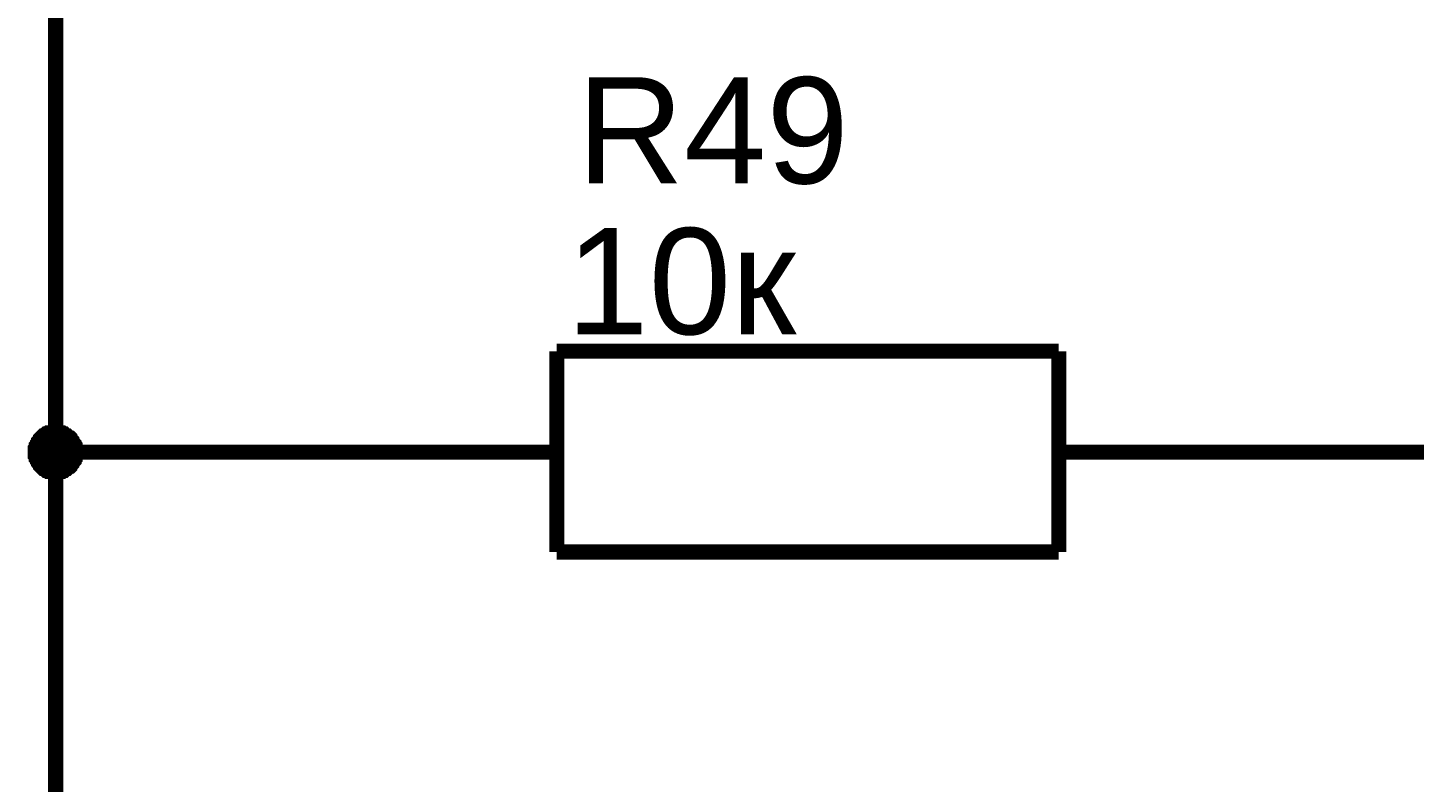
# Model space of a CAD drawing. Header units: millimetres. Extents: x 0 to 594, y 0 to 420.
# Drawn here: x 494.72 to 522.37, y 278.31 to 293.35 of the extents above; entities that cross this region are included whole.
import ezdxf

# ---------------------------------------------------------------- set-up
doc = ezdxf.new("R2010")
doc.units = ezdxf.units.MM
doc.layers.add('Sheet', color=255, linetype='Continuous')
doc.styles.get("Standard").update_dxf_attribs({"font": 'arial.ttf'})

msp = doc.modelspace()

# ---------------------------------------------------------------- linework, layer by layer
at = {"layer": 'Sheet', "color": 0}
for points, const_width in [([(495.282, 284.89), (495.282, 299.432)], 0.3), ([(515.284, 286.901), (505.273, 286.901)], 0.3), ([(505.273, 282.9), (505.273, 286.901)], 0.3), ([(515.284, 286.901), (515.284, 282.9)], 0.3), ([(494.774, 284.89), (494.774, 284.911), (494.774, 284.932), (494.774, 284.974), (494.774, 284.995), (494.795, 285.017), (494.795, 285.038), (494.795, 285.059), (494.817, 285.08), (494.817, 285.101), (494.838, 285.122), (494.838, 285.144), (494.859, 285.165), (494.88, 285.186), (494.88, 285.207), (494.901, 285.228), (494.922, 285.249), (494.944, 285.271), (494.944, 285.271), (494.965, 285.292), (494.986, 285.313), (495.007, 285.313), (495.028, 285.334), (495.049, 285.355), (495.071, 285.355), (495.092, 285.376), (495.134, 285.376), (495.155, 285.376), (495.176, 285.398), (495.198, 285.398), (495.219, 285.398), (495.261, 285.398), (495.282, 285.398)], 0.0991), ([(494.774, 284.89), (494.774, 284.911), (494.774, 284.932), (494.774, 284.974), (494.774, 284.995), (494.795, 285.017), (494.795, 285.038), (494.795, 285.059), (494.817, 285.08), (494.817, 285.101), (494.838, 285.122), (494.838, 285.144), (494.859, 285.165), (494.88, 285.186), (494.88, 285.207), (494.901, 285.228), (494.922, 285.249), (494.944, 285.271), (494.944, 285.271), (494.965, 285.292), (494.986, 285.313), (495.007, 285.313), (495.028, 285.334), (495.049, 285.355), (495.071, 285.355), (495.092, 285.376), (495.134, 285.376), (495.155, 285.376), (495.176, 285.398), (495.198, 285.398), (495.219, 285.398), (495.261, 285.398), (495.282, 285.398)], 0.0991), ([(494.774, 284.89), (494.774, 284.911), (494.774, 284.932), (494.774, 284.974), (494.774, 284.995), (494.795, 285.017), (494.795, 285.038), (494.795, 285.059), (494.817, 285.08), (494.817, 285.101), (494.838, 285.122), (494.838, 285.144), (494.859, 285.165), (494.88, 285.186), (494.88, 285.207), (494.901, 285.228), (494.922, 285.249), (494.944, 285.271), (494.944, 285.271), (494.965, 285.292), (494.986, 285.313), (495.007, 285.313), (495.028, 285.334), (495.049, 285.355), (495.071, 285.355), (495.092, 285.376), (495.134, 285.376), (495.155, 285.376), (495.176, 285.398), (495.198, 285.398), (495.219, 285.398), (495.261, 285.398), (495.282, 285.398)], 0.0991), ([(494.774, 284.89), (494.774, 284.911), (494.774, 284.932), (494.774, 284.974), (494.774, 284.995), (494.795, 285.017), (494.795, 285.038), (494.795, 285.059), (494.817, 285.08), (494.817, 285.101), (494.838, 285.122), (494.838, 285.144), (494.859, 285.165), (494.88, 285.186), (494.88, 285.207), (494.901, 285.228), (494.922, 285.249), (494.944, 285.271), (494.944, 285.271), (494.965, 285.292), (494.986, 285.313), (495.007, 285.313), (495.028, 285.334), (495.049, 285.355), (495.071, 285.355), (495.092, 285.376), (495.134, 285.376), (495.155, 285.376), (495.176, 285.398), (495.198, 285.398), (495.219, 285.398), (495.261, 285.398), (495.282, 285.398)], 0.0991), ([(494.774, 284.89), (494.774, 284.911), (494.774, 284.932), (494.774, 284.974), (494.774, 284.995), (494.795, 285.017), (494.795, 285.038), (494.795, 285.059), (494.817, 285.08), (494.817, 285.101), (494.838, 285.122), (494.838, 285.144), (494.859, 285.165), (494.88, 285.186), (494.88, 285.207), (494.901, 285.228), (494.922, 285.249), (494.944, 285.271), (494.944, 285.271), (494.965, 285.292), (494.986, 285.313), (495.007, 285.313), (495.028, 285.334), (495.049, 285.355), (495.071, 285.355), (495.092, 285.376), (495.134, 285.376), (495.155, 285.376), (495.176, 285.398), (495.198, 285.398), (495.219, 285.398), (495.261, 285.398), (495.282, 285.398)], 0.0991), ([(494.774, 284.89), (494.774, 284.911), (494.774, 284.932), (494.774, 284.974), (494.774, 284.995), (494.795, 285.017), (494.795, 285.038), (494.795, 285.059), (494.817, 285.08), (494.817, 285.101), (494.838, 285.122), (494.838, 285.144), (494.859, 285.165), (494.88, 285.186), (494.88, 285.207), (494.901, 285.228), (494.922, 285.249), (494.944, 285.271), (494.944, 285.271), (494.965, 285.292), (494.986, 285.313), (495.007, 285.313), (495.028, 285.334), (495.049, 285.355), (495.071, 285.355), (495.092, 285.376), (495.134, 285.376), (495.155, 285.376), (495.176, 285.398), (495.198, 285.398), (495.219, 285.398), (495.261, 285.398), (495.282, 285.398)], 0.0991), ([(494.774, 284.89), (494.774, 284.911), (494.774, 284.932), (494.774, 284.974), (494.774, 284.995), (494.795, 285.017), (494.795, 285.038), (494.795, 285.059), (494.817, 285.08), (494.817, 285.101), (494.838, 285.122), (494.838, 285.144), (494.859, 285.165), (494.88, 285.186), (494.88, 285.207), (494.901, 285.228), (494.922, 285.249), (494.944, 285.271), (494.944, 285.271), (494.965, 285.292), (494.986, 285.313), (495.007, 285.313), (495.028, 285.334), (495.049, 285.355), (495.071, 285.355), (495.092, 285.376), (495.134, 285.376), (495.155, 285.376), (495.176, 285.398), (495.198, 285.398), (495.219, 285.398), (495.261, 285.398), (495.282, 285.398)], 0.0991), ([(494.774, 284.89), (494.774, 284.911), (494.774, 284.932), (494.774, 284.974), (494.774, 284.995), (494.795, 285.017), (494.795, 285.038), (494.795, 285.059), (494.817, 285.08), (494.817, 285.101), (494.838, 285.122), (494.838, 285.144), (494.859, 285.165), (494.88, 285.186), (494.88, 285.207), (494.901, 285.228), (494.922, 285.249), (494.944, 285.271), (494.944, 285.271), (494.965, 285.292), (494.986, 285.313), (495.007, 285.313), (495.028, 285.334), (495.049, 285.355), (495.071, 285.355), (495.092, 285.376), (495.134, 285.376), (495.155, 285.376), (495.176, 285.398), (495.198, 285.398), (495.219, 285.398), (495.261, 285.398), (495.282, 285.398)], 0.0991), ([(494.774, 284.89), (494.774, 284.911), (494.774, 284.932), (494.774, 284.974), (494.774, 284.995), (494.795, 285.017), (494.795, 285.038), (494.795, 285.059), (494.817, 285.08), (494.817, 285.101), (494.838, 285.122), (494.838, 285.144), (494.859, 285.165), (494.88, 285.186), (494.88, 285.207), (494.901, 285.228), (494.922, 285.249), (494.944, 285.271), (494.944, 285.271), (494.965, 285.292), (494.986, 285.313), (495.007, 285.313), (495.028, 285.334), (495.049, 285.355), (495.071, 285.355), (495.092, 285.376), (495.134, 285.376), (495.155, 285.376), (495.176, 285.398), (495.198, 285.398), (495.219, 285.398), (495.261, 285.398), (495.282, 285.398)], 0.0991), ([(494.774, 284.89), (494.774, 284.911), (494.774, 284.932), (494.774, 284.974), (494.774, 284.995), (494.795, 285.017), (494.795, 285.038), (494.795, 285.059), (494.817, 285.08), (494.817, 285.101), (494.838, 285.122), (494.838, 285.144), (494.859, 285.165), (494.88, 285.186), (494.88, 285.207), (494.901, 285.228), (494.922, 285.249), (494.944, 285.271), (494.944, 285.271), (494.965, 285.292), (494.986, 285.313), (495.007, 285.313), (495.028, 285.334), (495.049, 285.355), (495.071, 285.355), (495.092, 285.376), (495.134, 285.376), (495.155, 285.376), (495.176, 285.398), (495.198, 285.398), (495.219, 285.398), (495.261, 285.398), (495.282, 285.398)], 0.0991), ([(494.774, 284.89), (494.774, 284.911), (494.774, 284.932), (494.774, 284.974), (494.774, 284.995), (494.795, 285.017), (494.795, 285.038), (494.795, 285.059), (494.817, 285.08), (494.817, 285.101), (494.838, 285.122), (494.838, 285.144), (494.859, 285.165), (494.88, 285.186), (494.88, 285.207), (494.901, 285.228), (494.922, 285.249), (494.944, 285.271), (494.944, 285.271), (494.965, 285.292), (494.986, 285.313), (495.007, 285.313), (495.028, 285.334), (495.049, 285.355), (495.071, 285.355), (495.092, 285.376), (495.134, 285.376), (495.155, 285.376), (495.176, 285.398), (495.198, 285.398), (495.219, 285.398), (495.261, 285.398), (495.282, 285.398)], 0.0991), ([(494.774, 284.89), (494.774, 284.911), (494.774, 284.932), (494.774, 284.974), (494.774, 284.995), (494.795, 285.017), (494.795, 285.038), (494.795, 285.059), (494.817, 285.08), (494.817, 285.101), (494.838, 285.122), (494.838, 285.144), (494.859, 285.165), (494.88, 285.186), (494.88, 285.207), (494.901, 285.228), (494.922, 285.249), (494.944, 285.271), (494.944, 285.271), (494.965, 285.292), (494.986, 285.313), (495.007, 285.313), (495.028, 285.334), (495.049, 285.355), (495.071, 285.355), (495.092, 285.376), (495.134, 285.376), (495.155, 285.376), (495.176, 285.398), (495.198, 285.398), (495.219, 285.398), (495.261, 285.398), (495.282, 285.398)], 0.0991), ([(495.282, 285.398), (495.282, 285.398)], 0.0991), ([(495.282, 285.398), (495.303, 285.398), (495.325, 285.398), (495.367, 285.398), (495.388, 285.398), (495.409, 285.376), (495.43, 285.376), (495.452, 285.376), (495.473, 285.355), (495.494, 285.355), (495.515, 285.334), (495.536, 285.313), (495.557, 285.313), (495.579, 285.292), (495.6, 285.271), (495.621, 285.271), (495.642, 285.249), (495.663, 285.228), (495.663, 285.207), (495.684, 285.186), (495.706, 285.165), (495.706, 285.144), (495.727, 285.122), (495.748, 285.101), (495.748, 285.08), (495.769, 285.059), (495.769, 285.038), (495.769, 285.017), (495.79, 284.995), (495.79, 284.974), (495.79, 284.932), (495.79, 284.911), (495.79, 284.89)], 0.0991), ([(495.282, 285.398), (495.282, 285.398)], 0.0991), ([(495.282, 285.398), (495.303, 285.398), (495.325, 285.398), (495.367, 285.398), (495.388, 285.398), (495.409, 285.376), (495.43, 285.376), (495.452, 285.376), (495.473, 285.355), (495.494, 285.355), (495.515, 285.334), (495.536, 285.313), (495.557, 285.313), (495.579, 285.292), (495.6, 285.271), (495.621, 285.271), (495.642, 285.249), (495.663, 285.228), (495.663, 285.207), (495.684, 285.186), (495.706, 285.165), (495.706, 285.144), (495.727, 285.122), (495.748, 285.101), (495.748, 285.08), (495.769, 285.059), (495.769, 285.038), (495.769, 285.017), (495.79, 284.995), (495.79, 284.974), (495.79, 284.932), (495.79, 284.911), (495.79, 284.89)], 0.0991), ([(495.282, 285.398), (495.282, 285.398)], 0.0991), ([(495.282, 285.398), (495.303, 285.398), (495.325, 285.398), (495.367, 285.398), (495.388, 285.398), (495.409, 285.376), (495.43, 285.376), (495.452, 285.376), (495.473, 285.355), (495.494, 285.355), (495.515, 285.334), (495.536, 285.313), (495.557, 285.313), (495.579, 285.292), (495.6, 285.271), (495.621, 285.271), (495.642, 285.249), (495.663, 285.228), (495.663, 285.207), (495.684, 285.186), (495.706, 285.165), (495.706, 285.144), (495.727, 285.122), (495.748, 285.101), (495.748, 285.08), (495.769, 285.059), (495.769, 285.038), (495.769, 285.017), (495.79, 284.995), (495.79, 284.974), (495.79, 284.932), (495.79, 284.911), (495.79, 284.89)], 0.0991), ([(495.282, 285.398), (495.282, 285.398)], 0.0991), ([(495.282, 285.398), (495.303, 285.398), (495.325, 285.398), (495.367, 285.398), (495.388, 285.398), (495.409, 285.376), (495.43, 285.376), (495.452, 285.376), (495.473, 285.355), (495.494, 285.355), (495.515, 285.334), (495.536, 285.313), (495.557, 285.313), (495.579, 285.292), (495.6, 285.271), (495.621, 285.271), (495.642, 285.249), (495.663, 285.228), (495.663, 285.207), (495.684, 285.186), (495.706, 285.165), (495.706, 285.144), (495.727, 285.122), (495.748, 285.101), (495.748, 285.08), (495.769, 285.059), (495.769, 285.038), (495.769, 285.017), (495.79, 284.995), (495.79, 284.974), (495.79, 284.932), (495.79, 284.911), (495.79, 284.89)], 0.0991), ([(495.282, 285.398), (495.282, 285.398)], 0.0991), ([(495.282, 285.398), (495.303, 285.398), (495.325, 285.398), (495.367, 285.398), (495.388, 285.398), (495.409, 285.376), (495.43, 285.376), (495.452, 285.376), (495.473, 285.355), (495.494, 285.355), (495.515, 285.334), (495.536, 285.313), (495.557, 285.313), (495.579, 285.292), (495.6, 285.271), (495.621, 285.271), (495.642, 285.249), (495.663, 285.228), (495.663, 285.207), (495.684, 285.186), (495.706, 285.165), (495.706, 285.144), (495.727, 285.122), (495.748, 285.101), (495.748, 285.08), (495.769, 285.059), (495.769, 285.038), (495.769, 285.017), (495.79, 284.995), (495.79, 284.974), (495.79, 284.932), (495.79, 284.911), (495.79, 284.89)], 0.0991), ([(495.282, 285.398), (495.282, 285.398)], 0.0991), ([(495.282, 285.398), (495.303, 285.398), (495.325, 285.398), (495.367, 285.398), (495.388, 285.398), (495.409, 285.376), (495.43, 285.376), (495.452, 285.376), (495.473, 285.355), (495.494, 285.355), (495.515, 285.334), (495.536, 285.313), (495.557, 285.313), (495.579, 285.292), (495.6, 285.271), (495.621, 285.271), (495.642, 285.249), (495.663, 285.228), (495.663, 285.207), (495.684, 285.186), (495.706, 285.165), (495.706, 285.144), (495.727, 285.122), (495.748, 285.101), (495.748, 285.08), (495.769, 285.059), (495.769, 285.038), (495.769, 285.017), (495.79, 284.995), (495.79, 284.974), (495.79, 284.932), (495.79, 284.911), (495.79, 284.89)], 0.0991), ([(495.282, 285.398), (495.282, 285.398)], 0.0991), ([(495.282, 285.398), (495.303, 285.398), (495.325, 285.398), (495.367, 285.398), (495.388, 285.398), (495.409, 285.376), (495.43, 285.376), (495.452, 285.376), (495.473, 285.355), (495.494, 285.355), (495.515, 285.334), (495.536, 285.313), (495.557, 285.313), (495.579, 285.292), (495.6, 285.271), (495.621, 285.271), (495.642, 285.249), (495.663, 285.228), (495.663, 285.207), (495.684, 285.186), (495.706, 285.165), (495.706, 285.144), (495.727, 285.122), (495.748, 285.101), (495.748, 285.08), (495.769, 285.059), (495.769, 285.038), (495.769, 285.017), (495.79, 284.995), (495.79, 284.974), (495.79, 284.932), (495.79, 284.911), (495.79, 284.89)], 0.0991), ([(495.282, 285.398), (495.282, 285.398)], 0.0991), ([(495.282, 285.398), (495.303, 285.398), (495.325, 285.398), (495.367, 285.398), (495.388, 285.398), (495.409, 285.376), (495.43, 285.376), (495.452, 285.376), (495.473, 285.355), (495.494, 285.355), (495.515, 285.334), (495.536, 285.313), (495.557, 285.313), (495.579, 285.292), (495.6, 285.271), (495.621, 285.271), (495.642, 285.249), (495.663, 285.228), (495.663, 285.207), (495.684, 285.186), (495.706, 285.165), (495.706, 285.144), (495.727, 285.122), (495.748, 285.101), (495.748, 285.08), (495.769, 285.059), (495.769, 285.038), (495.769, 285.017), (495.79, 284.995), (495.79, 284.974), (495.79, 284.932), (495.79, 284.911), (495.79, 284.89)], 0.0991), ([(495.282, 285.398), (495.282, 285.398)], 0.0991), ([(495.282, 285.398), (495.303, 285.398), (495.325, 285.398), (495.367, 285.398), (495.388, 285.398), (495.409, 285.376), (495.43, 285.376), (495.452, 285.376), (495.473, 285.355), (495.494, 285.355), (495.515, 285.334), (495.536, 285.313), (495.557, 285.313), (495.579, 285.292), (495.6, 285.271), (495.621, 285.271), (495.642, 285.249), (495.663, 285.228), (495.663, 285.207), (495.684, 285.186), (495.706, 285.165), (495.706, 285.144), (495.727, 285.122), (495.748, 285.101), (495.748, 285.08), (495.769, 285.059), (495.769, 285.038), (495.769, 285.017), (495.79, 284.995), (495.79, 284.974), (495.79, 284.932), (495.79, 284.911), (495.79, 284.89)], 0.0991), ([(495.282, 285.398), (495.282, 285.398)], 0.0991), ([(495.282, 285.398), (495.303, 285.398), (495.325, 285.398), (495.367, 285.398), (495.388, 285.398), (495.409, 285.376), (495.43, 285.376), (495.452, 285.376), (495.473, 285.355), (495.494, 285.355), (495.515, 285.334), (495.536, 285.313), (495.557, 285.313), (495.579, 285.292), (495.6, 285.271), (495.621, 285.271), (495.642, 285.249), (495.663, 285.228), (495.663, 285.207), (495.684, 285.186), (495.706, 285.165), (495.706, 285.144), (495.727, 285.122), (495.748, 285.101), (495.748, 285.08), (495.769, 285.059), (495.769, 285.038), (495.769, 285.017), (495.79, 284.995), (495.79, 284.974), (495.79, 284.932), (495.79, 284.911), (495.79, 284.89)], 0.0991), ([(495.282, 285.398), (495.282, 285.398)], 0.0991), ([(495.282, 285.398), (495.303, 285.398), (495.325, 285.398), (495.367, 285.398), (495.388, 285.398), (495.409, 285.376), (495.43, 285.376), (495.452, 285.376), (495.473, 285.355), (495.494, 285.355), (495.515, 285.334), (495.536, 285.313), (495.557, 285.313), (495.579, 285.292), (495.6, 285.271), (495.621, 285.271), (495.642, 285.249), (495.663, 285.228), (495.663, 285.207), (495.684, 285.186), (495.706, 285.165), (495.706, 285.144), (495.727, 285.122), (495.748, 285.101), (495.748, 285.08), (495.769, 285.059), (495.769, 285.038), (495.769, 285.017), (495.79, 284.995), (495.79, 284.974), (495.79, 284.932), (495.79, 284.911), (495.79, 284.89)], 0.0991), ([(495.282, 285.398), (495.282, 285.398)], 0.0991), ([(495.282, 285.398), (495.303, 285.398), (495.325, 285.398), (495.367, 285.398), (495.388, 285.398), (495.409, 285.376), (495.43, 285.376), (495.452, 285.376), (495.473, 285.355), (495.494, 285.355), (495.515, 285.334), (495.536, 285.313), (495.557, 285.313), (495.579, 285.292), (495.6, 285.271), (495.621, 285.271), (495.642, 285.249), (495.663, 285.228), (495.663, 285.207), (495.684, 285.186), (495.706, 285.165), (495.706, 285.144), (495.727, 285.122), (495.748, 285.101), (495.748, 285.08), (495.769, 285.059), (495.769, 285.038), (495.769, 285.017), (495.79, 284.995), (495.79, 284.974), (495.79, 284.932), (495.79, 284.911), (495.79, 284.89)], 0.0991), ([(495.282, 284.382), (495.261, 284.382), (495.219, 284.382), (495.198, 284.382), (495.176, 284.382), (495.155, 284.403), (495.134, 284.403), (495.092, 284.403), (495.071, 284.424), (495.049, 284.424), (495.028, 284.445), (495.007, 284.466), (494.986, 284.466), (494.965, 284.487), (494.944, 284.509), (494.944, 284.509), (494.922, 284.53), (494.901, 284.551), (494.88, 284.572), (494.88, 284.593), (494.859, 284.614), (494.838, 284.636), (494.838, 284.657), (494.817, 284.678), (494.817, 284.699), (494.795, 284.72), (494.795, 284.741), (494.795, 284.763), (494.774, 284.784), (494.774, 284.805), (494.774, 284.847), (494.774, 284.868), (494.774, 284.89)], 0.0991), ([(494.774, 284.89), (494.774, 284.89)], 0.0991), ([(495.282, 284.382), (495.261, 284.382), (495.219, 284.382), (495.198, 284.382), (495.176, 284.382), (495.155, 284.403), (495.134, 284.403), (495.092, 284.403), (495.071, 284.424), (495.049, 284.424), (495.028, 284.445), (495.007, 284.466), (494.986, 284.466), (494.965, 284.487), (494.944, 284.509), (494.944, 284.509), (494.922, 284.53), (494.901, 284.551), (494.88, 284.572), (494.88, 284.593), (494.859, 284.614), (494.838, 284.636), (494.838, 284.657), (494.817, 284.678), (494.817, 284.699), (494.795, 284.72), (494.795, 284.741), (494.795, 284.763), (494.774, 284.784), (494.774, 284.805), (494.774, 284.847), (494.774, 284.868), (494.774, 284.89)], 0.0991), ([(494.774, 284.89), (494.774, 284.89)], 0.0991), ([(495.282, 284.382), (495.261, 284.382), (495.219, 284.382), (495.198, 284.382), (495.176, 284.382), (495.155, 284.403), (495.134, 284.403), (495.092, 284.403), (495.071, 284.424), (495.049, 284.424), (495.028, 284.445), (495.007, 284.466), (494.986, 284.466), (494.965, 284.487), (494.944, 284.509), (494.944, 284.509), (494.922, 284.53), (494.901, 284.551), (494.88, 284.572), (494.88, 284.593), (494.859, 284.614), (494.838, 284.636), (494.838, 284.657), (494.817, 284.678), (494.817, 284.699), (494.795, 284.72), (494.795, 284.741), (494.795, 284.763), (494.774, 284.784), (494.774, 284.805), (494.774, 284.847), (494.774, 284.868), (494.774, 284.89)], 0.0991), ([(494.774, 284.89), (494.774, 284.89)], 0.0991), ([(495.282, 284.382), (495.261, 284.382), (495.219, 284.382), (495.198, 284.382), (495.176, 284.382), (495.155, 284.403), (495.134, 284.403), (495.092, 284.403), (495.071, 284.424), (495.049, 284.424), (495.028, 284.445), (495.007, 284.466), (494.986, 284.466), (494.965, 284.487), (494.944, 284.509), (494.944, 284.509), (494.922, 284.53), (494.901, 284.551), (494.88, 284.572), (494.88, 284.593), (494.859, 284.614), (494.838, 284.636), (494.838, 284.657), (494.817, 284.678), (494.817, 284.699), (494.795, 284.72), (494.795, 284.741), (494.795, 284.763), (494.774, 284.784), (494.774, 284.805), (494.774, 284.847), (494.774, 284.868), (494.774, 284.89)], 0.0991), ([(494.774, 284.89), (494.774, 284.89)], 0.0991), ([(495.282, 284.382), (495.261, 284.382), (495.219, 284.382), (495.198, 284.382), (495.176, 284.382), (495.155, 284.403), (495.134, 284.403), (495.092, 284.403), (495.071, 284.424), (495.049, 284.424), (495.028, 284.445), (495.007, 284.466), (494.986, 284.466), (494.965, 284.487), (494.944, 284.509), (494.944, 284.509), (494.922, 284.53), (494.901, 284.551), (494.88, 284.572), (494.88, 284.593), (494.859, 284.614), (494.838, 284.636), (494.838, 284.657), (494.817, 284.678), (494.817, 284.699), (494.795, 284.72), (494.795, 284.741), (494.795, 284.763), (494.774, 284.784), (494.774, 284.805), (494.774, 284.847), (494.774, 284.868), (494.774, 284.89)], 0.0991), ([(494.774, 284.89), (494.774, 284.89)], 0.0991), ([(495.282, 284.382), (495.261, 284.382), (495.219, 284.382), (495.198, 284.382), (495.176, 284.382), (495.155, 284.403), (495.134, 284.403), (495.092, 284.403), (495.071, 284.424), (495.049, 284.424), (495.028, 284.445), (495.007, 284.466), (494.986, 284.466), (494.965, 284.487), (494.944, 284.509), (494.944, 284.509), (494.922, 284.53), (494.901, 284.551), (494.88, 284.572), (494.88, 284.593), (494.859, 284.614), (494.838, 284.636), (494.838, 284.657), (494.817, 284.678), (494.817, 284.699), (494.795, 284.72), (494.795, 284.741), (494.795, 284.763), (494.774, 284.784), (494.774, 284.805), (494.774, 284.847), (494.774, 284.868), (494.774, 284.89)], 0.0991), ([(494.774, 284.89), (494.774, 284.89)], 0.0991), ([(495.282, 284.382), (495.261, 284.382), (495.219, 284.382), (495.198, 284.382), (495.176, 284.382), (495.155, 284.403), (495.134, 284.403), (495.092, 284.403), (495.071, 284.424), (495.049, 284.424), (495.028, 284.445), (495.007, 284.466), (494.986, 284.466), (494.965, 284.487), (494.944, 284.509), (494.944, 284.509), (494.922, 284.53), (494.901, 284.551), (494.88, 284.572), (494.88, 284.593), (494.859, 284.614), (494.838, 284.636), (494.838, 284.657), (494.817, 284.678), (494.817, 284.699), (494.795, 284.72), (494.795, 284.741), (494.795, 284.763), (494.774, 284.784), (494.774, 284.805), (494.774, 284.847), (494.774, 284.868), (494.774, 284.89)], 0.0991), ([(494.774, 284.89), (494.774, 284.89)], 0.0991), ([(495.282, 284.382), (495.261, 284.382), (495.219, 284.382), (495.198, 284.382), (495.176, 284.382), (495.155, 284.403), (495.134, 284.403), (495.092, 284.403), (495.071, 284.424), (495.049, 284.424), (495.028, 284.445), (495.007, 284.466), (494.986, 284.466), (494.965, 284.487), (494.944, 284.509), (494.944, 284.509), (494.922, 284.53), (494.901, 284.551), (494.88, 284.572), (494.88, 284.593), (494.859, 284.614), (494.838, 284.636), (494.838, 284.657), (494.817, 284.678), (494.817, 284.699), (494.795, 284.72), (494.795, 284.741), (494.795, 284.763), (494.774, 284.784), (494.774, 284.805), (494.774, 284.847), (494.774, 284.868), (494.774, 284.89)], 0.0991), ([(494.774, 284.89), (494.774, 284.89)], 0.0991), ([(495.282, 284.382), (495.261, 284.382), (495.219, 284.382), (495.198, 284.382), (495.176, 284.382), (495.155, 284.403), (495.134, 284.403), (495.092, 284.403), (495.071, 284.424), (495.049, 284.424), (495.028, 284.445), (495.007, 284.466), (494.986, 284.466), (494.965, 284.487), (494.944, 284.509), (494.944, 284.509), (494.922, 284.53), (494.901, 284.551), (494.88, 284.572), (494.88, 284.593), (494.859, 284.614), (494.838, 284.636), (494.838, 284.657), (494.817, 284.678), (494.817, 284.699), (494.795, 284.72), (494.795, 284.741), (494.795, 284.763), (494.774, 284.784), (494.774, 284.805), (494.774, 284.847), (494.774, 284.868), (494.774, 284.89)], 0.0991), ([(494.774, 284.89), (494.774, 284.89)], 0.0991), ([(495.282, 284.382), (495.261, 284.382), (495.219, 284.382), (495.198, 284.382), (495.176, 284.382), (495.155, 284.403), (495.134, 284.403), (495.092, 284.403), (495.071, 284.424), (495.049, 284.424), (495.028, 284.445), (495.007, 284.466), (494.986, 284.466), (494.965, 284.487), (494.944, 284.509), (494.944, 284.509), (494.922, 284.53), (494.901, 284.551), (494.88, 284.572), (494.88, 284.593), (494.859, 284.614), (494.838, 284.636), (494.838, 284.657), (494.817, 284.678), (494.817, 284.699), (494.795, 284.72), (494.795, 284.741), (494.795, 284.763), (494.774, 284.784), (494.774, 284.805), (494.774, 284.847), (494.774, 284.868), (494.774, 284.89)], 0.0991), ([(494.774, 284.89), (494.774, 284.89)], 0.0991), ([(495.282, 284.382), (495.261, 284.382), (495.219, 284.382), (495.198, 284.382), (495.176, 284.382), (495.155, 284.403), (495.134, 284.403), (495.092, 284.403), (495.071, 284.424), (495.049, 284.424), (495.028, 284.445), (495.007, 284.466), (494.986, 284.466), (494.965, 284.487), (494.944, 284.509), (494.944, 284.509), (494.922, 284.53), (494.901, 284.551), (494.88, 284.572), (494.88, 284.593), (494.859, 284.614), (494.838, 284.636), (494.838, 284.657), (494.817, 284.678), (494.817, 284.699), (494.795, 284.72), (494.795, 284.741), (494.795, 284.763), (494.774, 284.784), (494.774, 284.805), (494.774, 284.847), (494.774, 284.868), (494.774, 284.89)], 0.0991), ([(494.774, 284.89), (494.774, 284.89)], 0.0991), ([(495.282, 284.382), (495.261, 284.382), (495.219, 284.382), (495.198, 284.382), (495.176, 284.382), (495.155, 284.403), (495.134, 284.403), (495.092, 284.403), (495.071, 284.424), (495.049, 284.424), (495.028, 284.445), (495.007, 284.466), (494.986, 284.466), (494.965, 284.487), (494.944, 284.509), (494.944, 284.509), (494.922, 284.53), (494.901, 284.551), (494.88, 284.572), (494.88, 284.593), (494.859, 284.614), (494.838, 284.636), (494.838, 284.657), (494.817, 284.678), (494.817, 284.699), (494.795, 284.72), (494.795, 284.741), (494.795, 284.763), (494.774, 284.784), (494.774, 284.805), (494.774, 284.847), (494.774, 284.868), (494.774, 284.89)], 0.0991), ([(494.774, 284.89), (494.774, 284.89)], 0.0991), ([(500.277, 270.432), (495.282, 270.432), (495.282, 284.89)], 0.3), ([(500.277, 284.89), (495.282, 284.89)], 0.3), ([(495.79, 284.89), (495.79, 284.868), (495.79, 284.847), (495.79, 284.805), (495.79, 284.784), (495.769, 284.763), (495.769, 284.741), (495.769, 284.72), (495.748, 284.699), (495.748, 284.678), (495.727, 284.657), (495.706, 284.636), (495.706, 284.614), (495.684, 284.593), (495.663, 284.572), (495.663, 284.551), (495.642, 284.53), (495.621, 284.509), (495.6, 284.509), (495.579, 284.487), (495.557, 284.466), (495.536, 284.466), (495.515, 284.445), (495.494, 284.424), (495.473, 284.424), (495.452, 284.403), (495.43, 284.403), (495.409, 284.403), (495.388, 284.382), (495.367, 284.382), (495.325, 284.382), (495.303, 284.382), (495.282, 284.382)], 0.0991), ([(495.79, 284.89), (495.79, 284.868), (495.79, 284.847), (495.79, 284.805), (495.79, 284.784), (495.769, 284.763), (495.769, 284.741), (495.769, 284.72), (495.748, 284.699), (495.748, 284.678), (495.727, 284.657), (495.706, 284.636), (495.706, 284.614), (495.684, 284.593), (495.663, 284.572), (495.663, 284.551), (495.642, 284.53), (495.621, 284.509), (495.6, 284.509), (495.579, 284.487), (495.557, 284.466), (495.536, 284.466), (495.515, 284.445), (495.494, 284.424), (495.473, 284.424), (495.452, 284.403), (495.43, 284.403), (495.409, 284.403), (495.388, 284.382), (495.367, 284.382), (495.325, 284.382), (495.303, 284.382), (495.282, 284.382)], 0.0991), ([(495.79, 284.89), (495.79, 284.868), (495.79, 284.847), (495.79, 284.805), (495.79, 284.784), (495.769, 284.763), (495.769, 284.741), (495.769, 284.72), (495.748, 284.699), (495.748, 284.678), (495.727, 284.657), (495.706, 284.636), (495.706, 284.614), (495.684, 284.593), (495.663, 284.572), (495.663, 284.551), (495.642, 284.53), (495.621, 284.509), (495.6, 284.509), (495.579, 284.487), (495.557, 284.466), (495.536, 284.466), (495.515, 284.445), (495.494, 284.424), (495.473, 284.424), (495.452, 284.403), (495.43, 284.403), (495.409, 284.403), (495.388, 284.382), (495.367, 284.382), (495.325, 284.382), (495.303, 284.382), (495.282, 284.382)], 0.0991), ([(495.79, 284.89), (495.79, 284.868), (495.79, 284.847), (495.79, 284.805), (495.79, 284.784), (495.769, 284.763), (495.769, 284.741), (495.769, 284.72), (495.748, 284.699), (495.748, 284.678), (495.727, 284.657), (495.706, 284.636), (495.706, 284.614), (495.684, 284.593), (495.663, 284.572), (495.663, 284.551), (495.642, 284.53), (495.621, 284.509), (495.6, 284.509), (495.579, 284.487), (495.557, 284.466), (495.536, 284.466), (495.515, 284.445), (495.494, 284.424), (495.473, 284.424), (495.452, 284.403), (495.43, 284.403), (495.409, 284.403), (495.388, 284.382), (495.367, 284.382), (495.325, 284.382), (495.303, 284.382), (495.282, 284.382)], 0.0991), ([(495.79, 284.89), (495.79, 284.868), (495.79, 284.847), (495.79, 284.805), (495.79, 284.784), (495.769, 284.763), (495.769, 284.741), (495.769, 284.72), (495.748, 284.699), (495.748, 284.678), (495.727, 284.657), (495.706, 284.636), (495.706, 284.614), (495.684, 284.593), (495.663, 284.572), (495.663, 284.551), (495.642, 284.53), (495.621, 284.509), (495.6, 284.509), (495.579, 284.487), (495.557, 284.466), (495.536, 284.466), (495.515, 284.445), (495.494, 284.424), (495.473, 284.424), (495.452, 284.403), (495.43, 284.403), (495.409, 284.403), (495.388, 284.382), (495.367, 284.382), (495.325, 284.382), (495.303, 284.382), (495.282, 284.382)], 0.0991), ([(495.79, 284.89), (495.79, 284.868), (495.79, 284.847), (495.79, 284.805), (495.79, 284.784), (495.769, 284.763), (495.769, 284.741), (495.769, 284.72), (495.748, 284.699), (495.748, 284.678), (495.727, 284.657), (495.706, 284.636), (495.706, 284.614), (495.684, 284.593), (495.663, 284.572), (495.663, 284.551), (495.642, 284.53), (495.621, 284.509), (495.6, 284.509), (495.579, 284.487), (495.557, 284.466), (495.536, 284.466), (495.515, 284.445), (495.494, 284.424), (495.473, 284.424), (495.452, 284.403), (495.43, 284.403), (495.409, 284.403), (495.388, 284.382), (495.367, 284.382), (495.325, 284.382), (495.303, 284.382), (495.282, 284.382)], 0.0991), ([(495.79, 284.89), (495.79, 284.868), (495.79, 284.847), (495.79, 284.805), (495.79, 284.784), (495.769, 284.763), (495.769, 284.741), (495.769, 284.72), (495.748, 284.699), (495.748, 284.678), (495.727, 284.657), (495.706, 284.636), (495.706, 284.614), (495.684, 284.593), (495.663, 284.572), (495.663, 284.551), (495.642, 284.53), (495.621, 284.509), (495.6, 284.509), (495.579, 284.487), (495.557, 284.466), (495.536, 284.466), (495.515, 284.445), (495.494, 284.424), (495.473, 284.424), (495.452, 284.403), (495.43, 284.403), (495.409, 284.403), (495.388, 284.382), (495.367, 284.382), (495.325, 284.382), (495.303, 284.382), (495.282, 284.382)], 0.0991), ([(495.79, 284.89), (495.79, 284.868), (495.79, 284.847), (495.79, 284.805), (495.79, 284.784), (495.769, 284.763), (495.769, 284.741), (495.769, 284.72), (495.748, 284.699), (495.748, 284.678), (495.727, 284.657), (495.706, 284.636), (495.706, 284.614), (495.684, 284.593), (495.663, 284.572), (495.663, 284.551), (495.642, 284.53), (495.621, 284.509), (495.6, 284.509), (495.579, 284.487), (495.557, 284.466), (495.536, 284.466), (495.515, 284.445), (495.494, 284.424), (495.473, 284.424), (495.452, 284.403), (495.43, 284.403), (495.409, 284.403), (495.388, 284.382), (495.367, 284.382), (495.325, 284.382), (495.303, 284.382), (495.282, 284.382)], 0.0991), ([(495.79, 284.89), (495.79, 284.868), (495.79, 284.847), (495.79, 284.805), (495.79, 284.784), (495.769, 284.763), (495.769, 284.741), (495.769, 284.72), (495.748, 284.699), (495.748, 284.678), (495.727, 284.657), (495.706, 284.636), (495.706, 284.614), (495.684, 284.593), (495.663, 284.572), (495.663, 284.551), (495.642, 284.53), (495.621, 284.509), (495.6, 284.509), (495.579, 284.487), (495.557, 284.466), (495.536, 284.466), (495.515, 284.445), (495.494, 284.424), (495.473, 284.424), (495.452, 284.403), (495.43, 284.403), (495.409, 284.403), (495.388, 284.382), (495.367, 284.382), (495.325, 284.382), (495.303, 284.382), (495.282, 284.382)], 0.0991), ([(495.79, 284.89), (495.79, 284.868), (495.79, 284.847), (495.79, 284.805), (495.79, 284.784), (495.769, 284.763), (495.769, 284.741), (495.769, 284.72), (495.748, 284.699), (495.748, 284.678), (495.727, 284.657), (495.706, 284.636), (495.706, 284.614), (495.684, 284.593), (495.663, 284.572), (495.663, 284.551), (495.642, 284.53), (495.621, 284.509), (495.6, 284.509), (495.579, 284.487), (495.557, 284.466), (495.536, 284.466), (495.515, 284.445), (495.494, 284.424), (495.473, 284.424), (495.452, 284.403), (495.43, 284.403), (495.409, 284.403), (495.388, 284.382), (495.367, 284.382), (495.325, 284.382), (495.303, 284.382), (495.282, 284.382)], 0.0991), ([(495.79, 284.89), (495.79, 284.868), (495.79, 284.847), (495.79, 284.805), (495.79, 284.784), (495.769, 284.763), (495.769, 284.741), (495.769, 284.72), (495.748, 284.699), (495.748, 284.678), (495.727, 284.657), (495.706, 284.636), (495.706, 284.614), (495.684, 284.593), (495.663, 284.572), (495.663, 284.551), (495.642, 284.53), (495.621, 284.509), (495.6, 284.509), (495.579, 284.487), (495.557, 284.466), (495.536, 284.466), (495.515, 284.445), (495.494, 284.424), (495.473, 284.424), (495.452, 284.403), (495.43, 284.403), (495.409, 284.403), (495.388, 284.382), (495.367, 284.382), (495.325, 284.382), (495.303, 284.382), (495.282, 284.382)], 0.0991), ([(495.79, 284.89), (495.79, 284.868), (495.79, 284.847), (495.79, 284.805), (495.79, 284.784), (495.769, 284.763), (495.769, 284.741), (495.769, 284.72), (495.748, 284.699), (495.748, 284.678), (495.727, 284.657), (495.706, 284.636), (495.706, 284.614), (495.684, 284.593), (495.663, 284.572), (495.663, 284.551), (495.642, 284.53), (495.621, 284.509), (495.6, 284.509), (495.579, 284.487), (495.557, 284.466), (495.536, 284.466), (495.515, 284.445), (495.494, 284.424), (495.473, 284.424), (495.452, 284.403), (495.43, 284.403), (495.409, 284.403), (495.388, 284.382), (495.367, 284.382), (495.325, 284.382), (495.303, 284.382), (495.282, 284.382)], 0.0991), ([(495.79, 284.89), (495.79, 284.89), (495.79, 284.89), (495.79, 284.89), (495.79, 284.89), (495.79, 284.89), (495.79, 284.89), (495.79, 284.89), (495.79, 284.89), (495.79, 284.89), (495.79, 284.89), (495.79, 284.89), (495.79, 284.89), (495.79, 284.89), (495.79, 284.89), (495.79, 284.89), (495.79, 284.89), (495.79, 284.89), (495.79, 284.89), (495.79, 284.89), (495.79, 284.89), (495.79, 284.89), (495.79, 284.89), (495.79, 284.89), (495.79, 284.89), (495.79, 284.89), (495.79, 284.89), (495.79, 284.89), (495.79, 284.89), (495.79, 284.89), (495.79, 284.89), (495.79, 284.89), (495.79, 284.89)], 0.0991), ([(495.79, 284.89), (495.79, 284.89)], 0.0991), ([(495.79, 284.89), (495.79, 284.89), (495.79, 284.89), (495.79, 284.89), (495.79, 284.89), (495.79, 284.89), (495.79, 284.89), (495.79, 284.89), (495.79, 284.89), (495.79, 284.89), (495.79, 284.89), (495.79, 284.89), (495.79, 284.89), (495.79, 284.89), (495.79, 284.89), (495.79, 284.89), (495.79, 284.89), (495.79, 284.89), (495.79, 284.89), (495.79, 284.89), (495.79, 284.89), (495.79, 284.89), (495.79, 284.89), (495.79, 284.89), (495.79, 284.89), (495.79, 284.89), (495.79, 284.89), (495.79, 284.89), (495.79, 284.89), (495.79, 284.89), (495.79, 284.89), (495.79, 284.89), (495.79, 284.89)], 0.0991), ([(495.79, 284.89), (495.79, 284.89)], 0.0991), ([(495.79, 284.89), (495.79, 284.89), (495.79, 284.89), (495.79, 284.89), (495.79, 284.89), (495.79, 284.89), (495.79, 284.89), (495.79, 284.89), (495.79, 284.89), (495.79, 284.89), (495.79, 284.89), (495.79, 284.89), (495.79, 284.89), (495.79, 284.89), (495.79, 284.89), (495.79, 284.89), (495.79, 284.89), (495.79, 284.89), (495.79, 284.89), (495.79, 284.89), (495.79, 284.89), (495.79, 284.89), (495.79, 284.89), (495.79, 284.89), (495.79, 284.89), (495.79, 284.89), (495.79, 284.89), (495.79, 284.89), (495.79, 284.89), (495.79, 284.89), (495.79, 284.89), (495.79, 284.89), (495.79, 284.89)], 0.0991), ([(495.79, 284.89), (495.79, 284.89)], 0.0991), ([(495.79, 284.89), (495.79, 284.89), (495.79, 284.89), (495.79, 284.89), (495.79, 284.89), (495.79, 284.89), (495.79, 284.89), (495.79, 284.89), (495.79, 284.89), (495.79, 284.89), (495.79, 284.89), (495.79, 284.89), (495.79, 284.89), (495.79, 284.89), (495.79, 284.89), (495.79, 284.89), (495.79, 284.89), (495.79, 284.89), (495.79, 284.89), (495.79, 284.89), (495.79, 284.89), (495.79, 284.89), (495.79, 284.89), (495.79, 284.89), (495.79, 284.89), (495.79, 284.89), (495.79, 284.89), (495.79, 284.89), (495.79, 284.89), (495.79, 284.89), (495.79, 284.89), (495.79, 284.89), (495.79, 284.89)], 0.0991), ([(495.79, 284.89), (495.79, 284.89)], 0.0991), ([(495.79, 284.89), (495.79, 284.89), (495.79, 284.89), (495.79, 284.89), (495.79, 284.89), (495.79, 284.89), (495.79, 284.89), (495.79, 284.89), (495.79, 284.89), (495.79, 284.89), (495.79, 284.89), (495.79, 284.89), (495.79, 284.89), (495.79, 284.89), (495.79, 284.89), (495.79, 284.89), (495.79, 284.89), (495.79, 284.89), (495.79, 284.89), (495.79, 284.89), (495.79, 284.89), (495.79, 284.89), (495.79, 284.89), (495.79, 284.89), (495.79, 284.89), (495.79, 284.89), (495.79, 284.89), (495.79, 284.89), (495.79, 284.89), (495.79, 284.89), (495.79, 284.89), (495.79, 284.89), (495.79, 284.89)], 0.0991), ([(495.79, 284.89), (495.79, 284.89)], 0.0991), ([(495.79, 284.89), (495.79, 284.89), (495.79, 284.89), (495.79, 284.89), (495.79, 284.89), (495.79, 284.89), (495.79, 284.89), (495.79, 284.89), (495.79, 284.89), (495.79, 284.89), (495.79, 284.89), (495.79, 284.89), (495.79, 284.89), (495.79, 284.89), (495.79, 284.89), (495.79, 284.89), (495.79, 284.89), (495.79, 284.89), (495.79, 284.89), (495.79, 284.89), (495.79, 284.89), (495.79, 284.89), (495.79, 284.89), (495.79, 284.89), (495.79, 284.89), (495.79, 284.89), (495.79, 284.89), (495.79, 284.89), (495.79, 284.89), (495.79, 284.89), (495.79, 284.89), (495.79, 284.89), (495.79, 284.89)], 0.0991), ([(495.79, 284.89), (495.79, 284.89)], 0.0991), ([(495.79, 284.89), (495.79, 284.89), (495.79, 284.89), (495.79, 284.89), (495.79, 284.89), (495.79, 284.89), (495.79, 284.89), (495.79, 284.89), (495.79, 284.89), (495.79, 284.89), (495.79, 284.89), (495.79, 284.89), (495.79, 284.89), (495.79, 284.89), (495.79, 284.89), (495.79, 284.89), (495.79, 284.89), (495.79, 284.89), (495.79, 284.89), (495.79, 284.89), (495.79, 284.89), (495.79, 284.89), (495.79, 284.89), (495.79, 284.89), (495.79, 284.89), (495.79, 284.89), (495.79, 284.89), (495.79, 284.89), (495.79, 284.89), (495.79, 284.89), (495.79, 284.89), (495.79, 284.89), (495.79, 284.89)], 0.0991), ([(495.79, 284.89), (495.79, 284.89)], 0.0991), ([(495.79, 284.89), (495.79, 284.89), (495.79, 284.89), (495.79, 284.89), (495.79, 284.89), (495.79, 284.89), (495.79, 284.89), (495.79, 284.89), (495.79, 284.89), (495.79, 284.89), (495.79, 284.89), (495.79, 284.89), (495.79, 284.89), (495.79, 284.89), (495.79, 284.89), (495.79, 284.89), (495.79, 284.89), (495.79, 284.89), (495.79, 284.89), (495.79, 284.89), (495.79, 284.89), (495.79, 284.89), (495.79, 284.89), (495.79, 284.89), (495.79, 284.89), (495.79, 284.89), (495.79, 284.89), (495.79, 284.89), (495.79, 284.89), (495.79, 284.89), (495.79, 284.89), (495.79, 284.89), (495.79, 284.89)], 0.0991), ([(495.79, 284.89), (495.79, 284.89)], 0.0991), ([(495.79, 284.89), (495.79, 284.89), (495.79, 284.89), (495.79, 284.89), (495.79, 284.89), (495.79, 284.89), (495.79, 284.89), (495.79, 284.89), (495.79, 284.89), (495.79, 284.89), (495.79, 284.89), (495.79, 284.89), (495.79, 284.89), (495.79, 284.89), (495.79, 284.89), (495.79, 284.89), (495.79, 284.89), (495.79, 284.89), (495.79, 284.89), (495.79, 284.89), (495.79, 284.89), (495.79, 284.89), (495.79, 284.89), (495.79, 284.89), (495.79, 284.89), (495.79, 284.89), (495.79, 284.89), (495.79, 284.89), (495.79, 284.89), (495.79, 284.89), (495.79, 284.89), (495.79, 284.89), (495.79, 284.89)], 0.0991), ([(495.79, 284.89), (495.79, 284.89)], 0.0991), ([(495.79, 284.89), (495.79, 284.89), (495.79, 284.89), (495.79, 284.89), (495.79, 284.89), (495.79, 284.89), (495.79, 284.89), (495.79, 284.89), (495.79, 284.89), (495.79, 284.89), (495.79, 284.89), (495.79, 284.89), (495.79, 284.89), (495.79, 284.89), (495.79, 284.89), (495.79, 284.89), (495.79, 284.89), (495.79, 284.89), (495.79, 284.89), (495.79, 284.89), (495.79, 284.89), (495.79, 284.89), (495.79, 284.89), (495.79, 284.89), (495.79, 284.89), (495.79, 284.89), (495.79, 284.89), (495.79, 284.89), (495.79, 284.89), (495.79, 284.89), (495.79, 284.89), (495.79, 284.89), (495.79, 284.89)], 0.0991), ([(495.79, 284.89), (495.79, 284.89)], 0.0991), ([(495.79, 284.89), (495.79, 284.89), (495.79, 284.89), (495.79, 284.89), (495.79, 284.89), (495.79, 284.89), (495.79, 284.89), (495.79, 284.89), (495.79, 284.89), (495.79, 284.89), (495.79, 284.89), (495.79, 284.89), (495.79, 284.89), (495.79, 284.89), (495.79, 284.89), (495.79, 284.89), (495.79, 284.89), (495.79, 284.89), (495.79, 284.89), (495.79, 284.89), (495.79, 284.89), (495.79, 284.89), (495.79, 284.89), (495.79, 284.89), (495.79, 284.89), (495.79, 284.89), (495.79, 284.89), (495.79, 284.89), (495.79, 284.89), (495.79, 284.89), (495.79, 284.89), (495.79, 284.89), (495.79, 284.89)], 0.0991), ([(495.79, 284.89), (495.79, 284.89)], 0.0991), ([(495.79, 284.89), (495.79, 284.89), (495.79, 284.89), (495.79, 284.89), (495.79, 284.89), (495.79, 284.89), (495.79, 284.89), (495.79, 284.89), (495.79, 284.89), (495.79, 284.89), (495.79, 284.89), (495.79, 284.89), (495.79, 284.89), (495.79, 284.89), (495.79, 284.89), (495.79, 284.89), (495.79, 284.89), (495.79, 284.89), (495.79, 284.89), (495.79, 284.89), (495.79, 284.89), (495.79, 284.89), (495.79, 284.89), (495.79, 284.89), (495.79, 284.89), (495.79, 284.89), (495.79, 284.89), (495.79, 284.89), (495.79, 284.89), (495.79, 284.89), (495.79, 284.89), (495.79, 284.89), (495.79, 284.89)], 0.0991), ([(495.79, 284.89), (495.79, 284.89)], 0.0991), ([(500.277, 284.89), (505.273, 284.89)], 0.3), ([(505.273, 284.89), (500.277, 284.89)], 0.3), ([(515.284, 284.89), (520.279, 284.89)], 0.3), ([(515.284, 284.89), (520.279, 284.89)], 0.3), ([(520.279, 284.89), (537.275, 284.89)], 0.3), ([(505.273, 282.9), (515.284, 282.9)], 0.3)]:
    msp.add_lwpolyline(points, dxfattribs=dict(at, const_width=const_width))
at = {"layer": 'Sheet', "color": 0, "const_width": 0.508}
msp.add_lwpolyline([(495.025, 284.9, 1), (495.533, 284.9, 1)], format="xyb", close=True, dxfattribs=at)

# ---------------------------------------------------------------- texts
at = {"layer": 'Sheet', "color": 0}
for s, p in [('R49', (505.675, 290.245)), ('10к', (505.463, 287.239))]:
    msp.add_text(s, height=2.1167, dxfattribs=at).set_placement(p)

doc.saveas('drawing.dxf')
